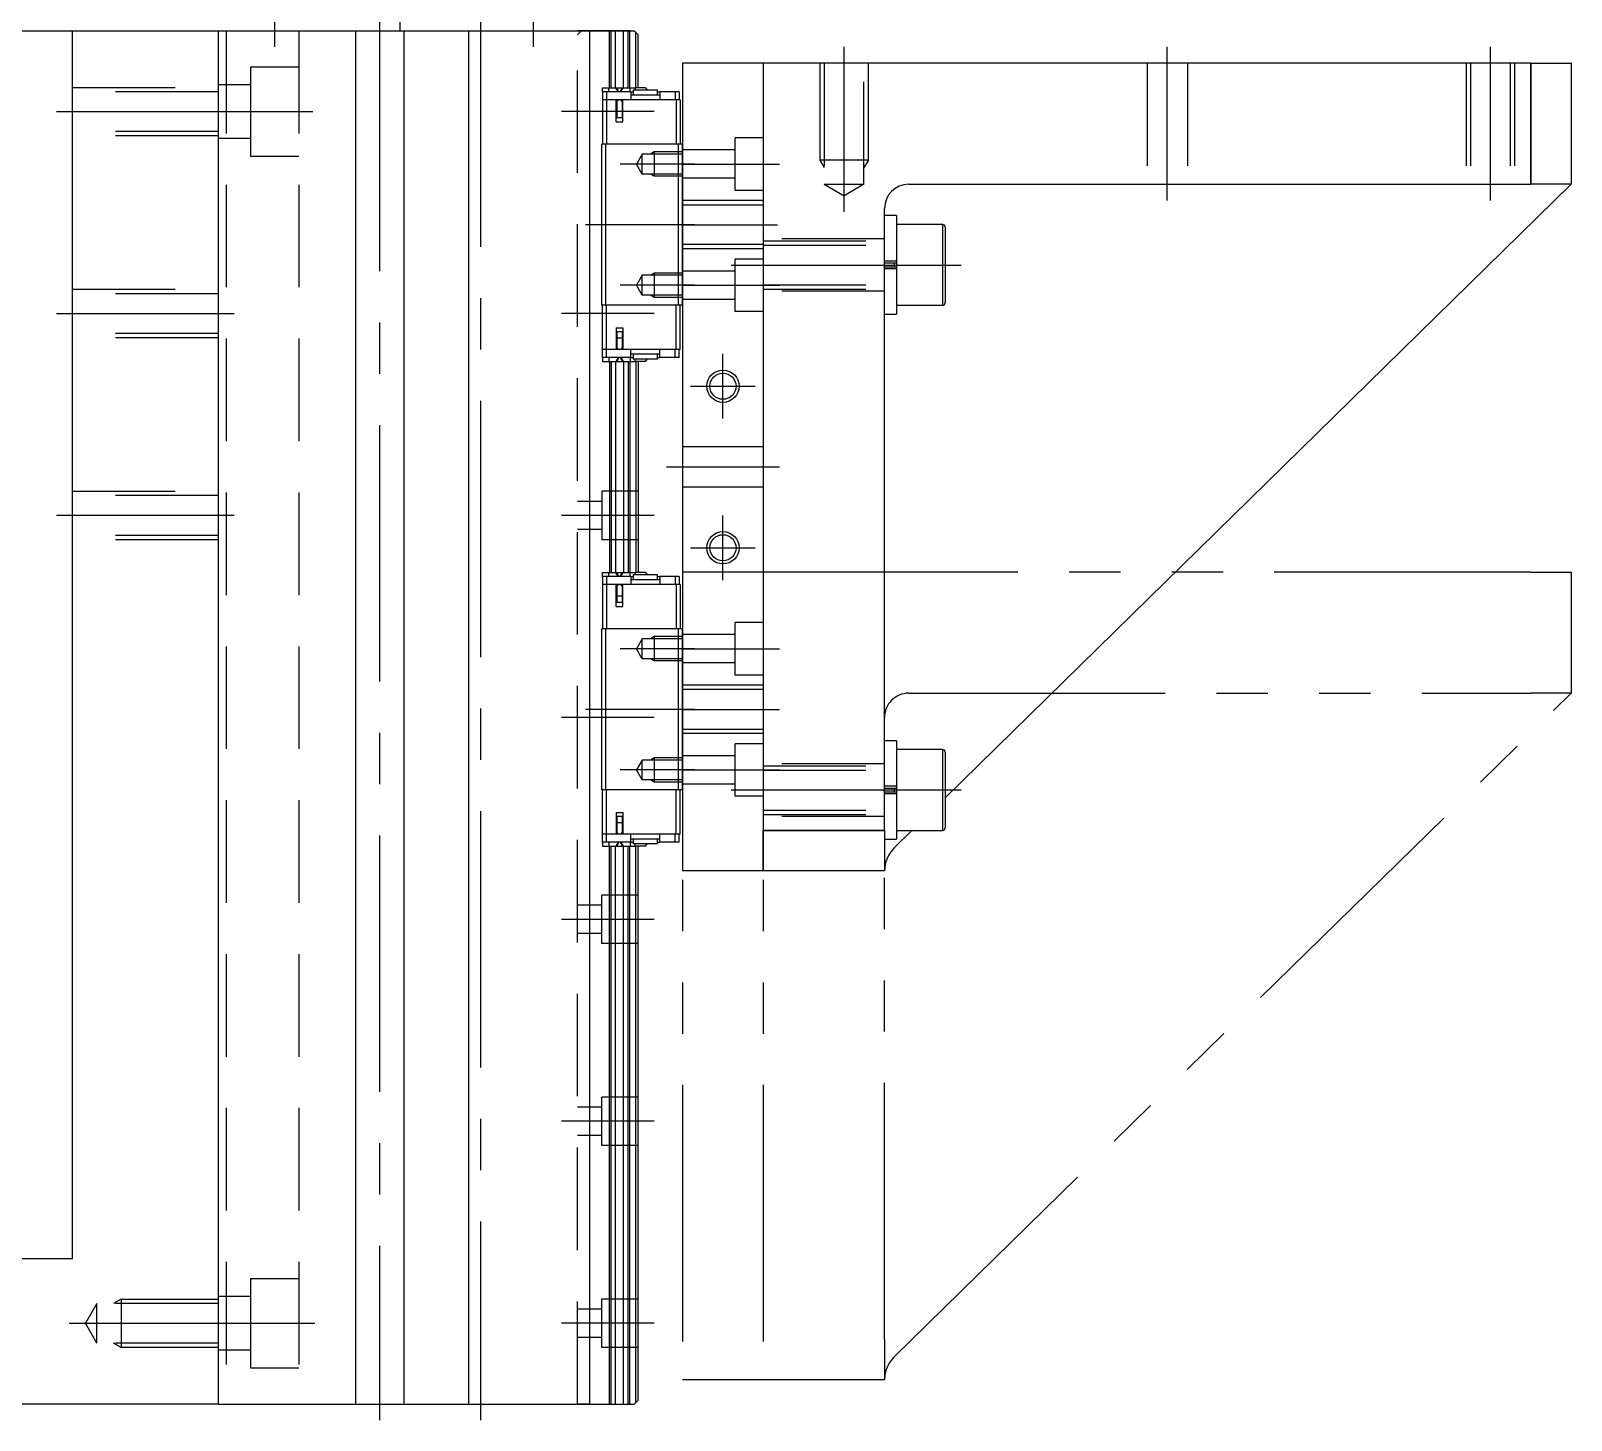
# Model space of a CAD drawing. Extents: x -165 to 344, y -413 to 75.
# Drawn here: x -55.7 to 135, y -397.5 to -225.5 of the extents above; entities that cross this region are included whole.
import ezdxf

# ---------------------------------------------------------------- set-up
doc = ezdxf.new("R2010")
doc.units = 0
for name, pattern in [('CENTER', [50.8, 31.75, -6.35, 6.35, -6.35]), ('DASHED', [19.05, 12.7, -6.35]), ('PHANTOM', [63.5, 31.75, -6.35, 6.35, -6.35, 6.35, -6.35])]:
    doc.linetypes.add(name, pattern=pattern)
doc.layers.get('0').update_dxf_attribs({"linetype": 'CONTINUOUS'})
doc.layers.add('CENTER', color=1, linetype='CENTER')

msp = doc.modelspace()

# ---------------------------------------------------------------- linework, layer by layer
at = {"color": 3, "linetype": 'DASHED'}
for p, q in [((-10, -216.5), (-10, -225.5)), ((-31.5, -225.5), (-31.5, -395.5)), ((-22.5, -225.5), (-22.5, -395.5)), ((12, -395.5), (12, -225.5)), ((12.5, -225.5), (12, -226)), ((-28.5, -230), (-28.5, -238.8)), ((-22.5, -230), (-28.5, -230)), ((42, -229.5), (42, -241.5)), ((42.54, -229.5), (42.54, -244.5)), ((47.46, -244.5), (47.46, -229.5)), ((48, -241.5), (48, -229.5)), ((82.5, -229.5), (82.5, -244.5)), ((87.5, -229.5), (87.5, -244.5)), ((122, -229.5), (122, -244.5)), ((122.54, -229.5), (122.54, -244.5)), ((127.46, -229.5), (127.46, -244.5)), ((128, -229.5), (128, -244.5)), ((-50.5, -232.5), (-32.5, -232.5)), ((-28.5, -232.2), (-32.5, -232.2)), ((-32.5, -233.04), (-50.5, -233.04)), ((-32.5, -237.96), (-50.5, -237.96)), ((-32.5, -238.5), (-50.5, -238.5)), ((-32.5, -238.8), (-28.5, -238.8)), ((-28.5, -238.8), (-28.5, -241)), ((31.5, -240.25), (25, -240.25)), ((31.5, -245.25), (31.5, -238.75)), ((35, -238.75), (31.5, -238.75)), ((-28.5, -241), (-22.5, -241)), ((20, -240.77), (19.29, -242)), ((20, -243.23), (19.29, -242)), ((20, -243.23), (20, -240.77)), ((25, -240.77), (20, -240.77)), ((21.5, -240.5), (21.03, -240.77)), ((21.5, -240.5), (21.5, -243.5)), ((25, -240.5), (21.5, -240.5)), ((48, -241.5), (42, -241.5)), ((42, -241.5), (42.54, -242.44)), ((48, -241.5), (47.46, -242.44)), ((25, -243.23), (20, -243.23)), ((21.5, -243.5), (21.03, -243.23)), ((25, -243.5), (21.5, -243.5)), ((31.5, -243.75), (25, -243.75)), ((35, -245.25), (31.5, -245.25)), ((42.54, -244.5), (45, -245.92)), ((42.54, -244.5), (47.46, -244.5)), ((47.46, -244.5), (45, -245.92)), ((35, -246.5), (25, -246.5)), ((25, -247.04), (35, -247.04)), ((50, -251.25), (35, -251.25)), ((35, -251.5), (50, -251.5)), ((35, -251.96), (25, -251.96)), ((35, -252.5), (25, -252.5)), ((35, -252.04), (50, -252.04)), ((21.5, -255.5), (21.03, -255.77)), ((25, -255.5), (21.5, -255.5)), ((21.5, -255.5), (21.5, -258.5)), ((31.5, -255.25), (25, -255.25)), ((35, -253.75), (31.5, -253.75)), ((31.5, -260.25), (31.5, -253.75)), ((20, -255.77), (19.29, -257)), ((20, -258.23), (19.29, -257)), ((25, -255.77), (20, -255.77)), ((20, -258.23), (20, -255.77)), ((35, -256.96), (50, -256.96)), ((-50.5, -257.5), (-32.5, -257.5)), ((-32.5, -258.04), (-50.5, -258.04)), ((25, -258.23), (20, -258.23)), ((21.5, -258.5), (21.03, -258.23)), ((25, -258.5), (21.5, -258.5)), ((31.5, -258.75), (25, -258.75)), ((35, -257.5), (50, -257.5)), ((50, -257.75), (35, -257.75)), ((35, -260.25), (31.5, -260.25)), ((-32.5, -262.96), (-50.5, -262.96)), ((-32.5, -263.5), (-50.5, -263.5)), ((35, -277), (25, -277)), ((35, -282), (25, -282)), ((-50.5, -282.5), (-32.5, -282.5)), ((-32.5, -283.04), (-50.5, -283.04)), ((15, -283.75), (12, -283.75)), ((19.5, -282.5), (15, -282.5)), ((15, -282.5), (15, -288.5)), ((15, -287.25), (12, -287.25)), ((-32.5, -287.96), (-50.5, -287.96)), ((-32.5, -288.5), (-50.5, -288.5)), ((19.5, -288.5), (15, -288.5)), ((35, -298.75), (31.5, -298.75)), ((31.5, -305.25), (31.5, -298.75)), ((20, -300.77), (19.29, -302)), ((25, -300.77), (20, -300.77)), ((20, -303.23), (20, -300.77)), ((21.5, -300.5), (21.03, -300.77)), ((25, -300.5), (21.5, -300.5)), ((21.5, -300.5), (21.5, -303.5)), ((31.5, -300.25), (25, -300.25)), ((20, -303.23), (19.29, -302)), ((25, -303.23), (20, -303.23)), ((21.5, -303.5), (21.03, -303.23)), ((25, -303.5), (21.5, -303.5)), ((31.5, -303.75), (25, -303.75)), ((35, -306.5), (25, -306.5)), ((35, -305.25), (31.5, -305.25)), ((35, -307.04), (25, -307.04)), ((25, -311.96), (35, -311.96)), ((35, -312.5), (25, -312.5)), ((31.5, -320.25), (31.5, -313.75)), ((35, -313.75), (31.5, -313.75)), ((20, -315.77), (19.29, -317)), ((20, -318.23), (20, -315.77)), ((25, -315.77), (20, -315.77)), ((21.5, -315.5), (21.03, -315.77)), ((21.5, -315.5), (21.5, -318.5)), ((25, -315.5), (21.5, -315.5)), ((31.5, -315.25), (25, -315.25)), ((50, -316.25), (35, -316.25)), ((35, -316.5), (50, -316.5)), ((20, -318.23), (19.29, -317)), ((25, -318.23), (20, -318.23)), ((21.5, -318.5), (21.03, -318.23)), ((35, -317.04), (50, -317.04)), ((25, -318.5), (21.5, -318.5)), ((31.5, -318.75), (25, -318.75)), ((35, -320.25), (31.5, -320.25)), ((35, -321.96), (50, -321.96)), ((35, -322.5), (50, -322.5)), ((50, -322.75), (35, -322.75)), ((15, -338.5), (15, -332.5)), ((19.5, -332.5), (15, -332.5)), ((15, -333.75), (12, -333.75)), ((15, -337.25), (12, -337.25)), ((19.5, -338.5), (15, -338.5)), ((15, -363.5), (15, -357.5)), ((19.5, -357.5), (15, -357.5)), ((15, -358.75), (12, -358.75)), ((15, -362.25), (12, -362.25)), ((19.5, -363.5), (15, -363.5)), ((-22.5, -380), (-28.5, -380)), ((-28.5, -380), (-28.5, -388.8)), ((-47.5, -383.04), (-48.92, -385.5)), ((-32.5, -383.04), (-47.5, -383.04)), ((-47.5, -387.96), (-47.5, -383.04)), ((-44.5, -382.5), (-45.44, -383.04)), ((-44.5, -382.5), (-32.5, -382.5)), ((-44.5, -382.5), (-44.5, -388.5)), ((-28.5, -382.2), (-32.5, -382.2)), ((19.5, -382.5), (15, -382.5)), ((15, -388.5), (15, -382.5)), ((15, -383.75), (12, -383.75)), ((-47.5, -387.96), (-48.92, -385.5)), ((-32.5, -387.96), (-47.5, -387.96)), ((-44.5, -388.5), (-45.44, -387.96)), ((-32.5, -388.5), (-44.5, -388.5)), ((-32.5, -388.8), (-28.5, -388.8)), ((-28.5, -388.8), (-28.5, -391)), ((15, -387.25), (12, -387.25)), ((19.5, -388.5), (15, -388.5)), ((-28.5, -391), (-22.5, -391)), ((13.5, -395.5), (12, -395.5))]:
    msp.add_line(p, q, dxfattribs=at)
at = {"color": 7, "linetype": 'CONTINUOUS'}
for p, q in [((-63.52, -225.5), (-50.5, -225.5)), ((-63.52, -225.5), (-32.5, -225.5)), ((-50.5, -377.5), (-50.5, -225.5)), ((-50.5, -225.5), (-32.5, -225.5)), ((-32.5, -225.5), (-32.5, -395.5)), ((-32.5, -225.5), (-32.5, -395.5)), ((-32.5, -225.5), (-15.8, -225.5)), ((-32.5, -225.5), (19, -225.5)), ((-31.5, -225.5), (18.5, -225.5)), ((-15.5, -225.5), (-15.5, -395.5)), ((-9.5, -225.5), (-9.5, -395.5)), ((-9.2, -225.5), (-2.5, -225.5)), ((-1.5, -225.5), (-1.5, -395.5)), ((12.5, -225.5), (12, -225.5)), ((12, -225.5), (12.49, -225.5)), ((12.49, -225.5), (15.95, -225.5)), ((15.95, -225.5), (12.5, -225.5)), ((13.5, -225.5), (13.5, -395.5)), ((15.94, -232.55), (15.94, -225.5)), ((18.55, -225.5), (15.95, -225.5)), ((15.95, -225.5), (18.5, -225.5)), ((16.15, -232.55), (16.15, -225.5)), ((16.7, -232.55), (16.7, -225.5)), ((17.7, -232.55), (17.7, -225.5)), ((18.25, -232.55), (18.25, -225.5)), ((18.46, -232.55), (18.46, -225.5)), ((18.5, -225.5), (18.55, -225.5)), ((19.5, -226), (19, -225.5)), ((19.2, -232.55), (19.2, -225.7)), ((19.5, -232.55), (19.5, -226)), ((25, -229.5), (25, -329.5)), ((35, -229.5), (25, -229.5)), ((35, -229.5), (35, -329.5)), ((35, -229.5), (35, -324.5)), ((130, -229.5), (35, -229.5)), ((130, -244.5), (130, -229.5)), ((130, -229.5), (130, -244.5)), ((130, -229.5), (135, -229.5)), ((135, -229.5), (135, -244.5)), ((15.1, -232.55), (15.89, -232.55)), ((15.1, -233.05), (15.1, -232.55)), ((15.89, -233.05), (15.89, -232.55)), ((15.89, -232.55), (16.76, -232.55)), ((17.02, -233.05), (16.76, -232.55)), ((16.76, -232.55), (16.85, -232.55)), ((16.85, -232.55), (17.55, -232.55)), ((17.11, -233.05), (16.85, -232.55)), ((17.29, -233.05), (17.55, -232.55)), ((17.38, -233.05), (17.64, -232.55)), ((17.55, -232.55), (17.64, -232.55)), ((17.64, -232.55), (18.51, -232.55)), ((18.51, -232.55), (19.13, -232.55)), ((18.51, -233.05), (18.51, -232.55)), ((19.13, -232.55), (19.13, -232.85)), ((20.43, -232.55), (19.13, -232.55)), ((20.43, -232.55), (20.61, -232.85)), ((15.1, -233.05), (15.1, -234.05)), ((15.6, -233.05), (15.1, -233.05)), ((15.1, -234.05), (15.1, -239.55)), ((15.6, -234.05), (15.1, -234.05)), ((18.6, -233.05), (15.6, -233.05)), ((15.6, -233.05), (15.6, -234.05)), ((15.6, -234.05), (15.6, -239.55)), ((16.8, -234.05), (15.6, -234.05)), ((17.6, -234.05), (16.8, -234.05)), ((16.8, -236.75), (16.8, -234.05)), ((16.85, -234.4), (16.85, -235.45)), ((17.11, -233.05), (17.11, -233.05)), ((17.55, -235.45), (17.55, -234.4)), ((24.2, -234.05), (17.6, -234.05)), ((17.6, -236.75), (17.6, -234.05)), ((18.6, -233.05), (18.6, -234.05)), ((18.6, -233.05), (18.9, -233.05)), ((22.2, -233.45), (18.6, -233.45)), ((18.9, -232.85), (18.9, -233.45)), ((21.9, -232.85), (18.9, -232.85)), ((21.9, -233.45), (21.9, -232.85)), ((21.9, -233.05), (22.2, -233.05)), ((24.1, -233.05), (22.2, -233.05)), ((22.2, -233.05), (22.2, -234.05)), ((24.1, -233.05), (24.1, -234.05)), ((24.6, -233.05), (24.1, -233.05)), ((24.2, -234.05), (24.2, -239.55)), ((24.7, -234.05), (24.2, -234.05)), ((24.6, -233.05), (24.6, -234.05)), ((24.7, -234.05), (24.7, -239.55)), ((16.8, -234.85), (16.85, -234.85)), ((16.8, -235.31), (16.85, -235.31)), ((16.85, -235.45), (17.2, -235.45)), ((16.85, -235.45), (16.85, -236.25)), ((16.85, -236.25), (17.2, -236.25)), ((17.2, -235.45), (17.55, -235.45)), ((17.2, -236.25), (17.55, -236.25)), ((17.55, -234.85), (17.6, -234.85)), ((17.55, -235.31), (17.6, -235.31)), ((17.55, -236.25), (17.55, -235.45)), ((16.8, -236.75), (17.6, -236.75)), ((15, -259.45), (15, -239.55)), ((15.5, -239.55), (15, -239.55)), ((15.5, -259.45), (15.5, -239.55)), ((24.5, -239.55), (15.5, -239.55)), ((24.5, -259.45), (24.5, -239.55)), ((25, -239.55), (24.5, -239.55)), ((25, -259.45), (25, -239.55)), ((53, -244.5), (130, -244.5)), ((57.5, -320.47), (135, -244.5)), ((135, -244.5), (130, -244.5)), ((50, -324.5), (50, -247.5)), ((51.5, -248.38), (50, -248.38)), ((51.5, -248.38), (51.5, -254.01)), ((57.2, -249.48), (51.5, -249.48)), ((57.2, -254.03), (57.2, -249.48)), ((57.5, -249.78), (57.5, -254.06)), ((51.5, -254.01), (50, -254.01)), ((50, -254.24), (51.4, -254.24)), ((50, -254.72), (51.4, -254.72)), ((51.5, -254.96), (50, -254.96)), ((51.25, -254.72), (51.25, -254.24)), ((51.5, -254.09), (51.5, -254.01)), ((51.5, -254.03), (51.5, -254.96)), ((51.5, -254.88), (51.5, -254.96)), ((51.5, -254.96), (51.5, -260.58)), ((57.2, -259.48), (57.2, -254.03)), ((57.5, -254.06), (57.5, -259.18)), ((15.5, -259.45), (15, -259.45)), ((15.1, -264.95), (15.1, -259.45)), ((24.5, -259.45), (15.5, -259.45)), ((15.6, -264.95), (15.6, -259.45)), ((24.2, -264.95), (24.2, -259.45)), ((25, -259.45), (24.5, -259.45)), ((24.7, -264.95), (24.7, -259.45)), ((50, -260.58), (51.5, -260.58)), ((51.5, -259.48), (57.2, -259.48)), ((16.8, -262.25), (17.6, -262.25)), ((16.8, -262.25), (16.8, -264.95)), ((16.85, -262.75), (16.85, -263.55)), ((17.2, -262.75), (16.85, -262.75)), ((17.55, -262.75), (17.2, -262.75)), ((17.55, -263.55), (17.55, -262.75)), ((17.6, -262.25), (17.6, -264.95)), ((15.1, -265.95), (15.1, -264.95)), ((15.6, -264.95), (15.1, -264.95)), ((15.6, -265.95), (15.6, -264.95)), ((16.8, -264.95), (15.6, -264.95)), ((16.8, -263.69), (16.85, -263.69)), ((16.8, -264.15), (16.85, -264.15)), ((17.6, -264.95), (16.8, -264.95)), ((17.2, -263.55), (16.85, -263.55)), ((16.85, -263.55), (16.85, -264.6)), ((17.55, -263.55), (17.2, -263.55)), ((17.55, -264.6), (17.55, -263.55)), ((17.55, -263.69), (17.6, -263.69)), ((17.55, -264.15), (17.6, -264.15)), ((24.2, -264.95), (17.6, -264.95)), ((18.6, -265.95), (18.6, -264.95)), ((22.2, -265.95), (22.2, -264.95)), ((24.1, -265.95), (24.1, -264.95)), ((24.7, -264.95), (24.2, -264.95)), ((24.6, -265.95), (24.6, -264.95)), ((15.1, -265.95), (15.1, -266.45)), ((15.6, -265.95), (15.1, -265.95)), ((15.1, -266.45), (15.89, -266.45)), ((18.6, -265.95), (15.6, -265.95)), ((15.89, -265.95), (15.89, -266.45)), ((15.89, -266.45), (16.76, -266.45)), ((15.94, -266.45), (15.94, -292.55)), ((16.15, -266.45), (16.15, -292.55)), ((16.7, -266.45), (16.7, -292.55)), ((17.02, -265.95), (16.76, -266.45)), ((16.76, -266.45), (16.85, -266.45)), ((17.11, -265.95), (16.85, -266.45)), ((16.85, -266.45), (17.55, -266.45)), ((17.11, -265.95), (17.11, -265.95)), ((17.29, -265.95), (17.55, -266.45)), ((17.38, -265.95), (17.64, -266.45)), ((17.55, -266.45), (17.64, -266.45)), ((17.64, -266.45), (18.51, -266.45)), ((17.7, -266.45), (17.7, -292.55)), ((18.25, -266.45), (18.25, -292.55)), ((18.46, -266.45), (18.46, -292.55)), ((18.51, -265.95), (18.51, -266.45)), ((18.51, -266.45), (19.13, -266.45)), ((22.2, -265.55), (18.6, -265.55)), ((18.6, -265.95), (18.9, -265.95)), ((18.9, -265.55), (18.9, -266.15)), ((21.9, -266.15), (18.9, -266.15)), ((19.13, -266.45), (19.13, -266.15)), ((20.43, -266.45), (19.13, -266.45)), ((19.2, -266.45), (19.2, -292.55)), ((19.5, -266.45), (19.5, -292.55)), ((20.43, -266.45), (20.61, -266.15)), ((21.9, -266.15), (21.9, -265.55)), ((21.9, -265.95), (22.2, -265.95)), ((24.1, -265.95), (22.2, -265.95)), ((24.6, -265.95), (24.1, -265.95)), ((15.1, -292.55), (15.89, -292.55)), ((15.1, -293.05), (15.1, -292.55)), ((15.1, -293.05), (15.1, -294.05)), ((15.6, -293.05), (15.1, -293.05)), ((18.6, -293.05), (15.6, -293.05)), ((15.6, -293.05), (15.6, -294.05)), ((15.89, -292.55), (16.76, -292.55)), ((15.89, -293.05), (15.89, -292.55)), ((17.02, -293.05), (16.76, -292.55)), ((16.76, -292.55), (16.85, -292.55)), ((16.85, -292.55), (17.55, -292.55)), ((17.11, -293.05), (16.85, -292.55)), ((17.11, -293.05), (17.11, -293.05)), ((17.29, -293.05), (17.55, -292.55)), ((17.38, -293.05), (17.64, -292.55)), ((17.55, -292.55), (17.64, -292.55)), ((17.64, -292.55), (18.51, -292.55)), ((18.51, -292.55), (19.13, -292.55)), ((18.51, -293.05), (18.51, -292.55)), ((18.6, -293.05), (18.6, -294.05)), ((18.6, -293.05), (18.9, -293.05)), ((22.2, -293.45), (18.6, -293.45)), ((18.9, -292.85), (18.9, -293.45)), ((21.9, -292.85), (18.9, -292.85)), ((19.13, -292.55), (19.13, -292.85)), ((20.43, -292.55), (19.13, -292.55)), ((20.43, -292.55), (20.61, -292.85)), ((21.9, -293.45), (21.9, -292.85)), ((21.9, -293.05), (22.2, -293.05)), ((24.1, -293.05), (22.2, -293.05)), ((22.2, -293.05), (22.2, -294.05)), ((24.1, -293.05), (24.1, -294.05)), ((24.6, -293.05), (24.1, -293.05)), ((24.6, -293.05), (24.6, -294.05)), ((15.1, -294.05), (15.1, -299.55)), ((15.6, -294.05), (15.1, -294.05)), ((15.6, -294.05), (15.6, -299.55)), ((16.8, -294.05), (15.6, -294.05)), ((16.8, -296.75), (16.8, -294.05)), ((17.6, -294.05), (16.8, -294.05)), ((16.8, -294.85), (16.85, -294.85)), ((16.8, -295.31), (16.85, -295.31)), ((16.85, -294.4), (16.85, -295.45)), ((16.85, -295.45), (17.2, -295.45)), ((16.85, -295.45), (16.85, -296.25)), ((17.2, -295.45), (17.55, -295.45)), ((17.55, -295.45), (17.55, -294.4)), ((17.55, -294.85), (17.6, -294.85)), ((17.55, -295.31), (17.6, -295.31)), ((17.55, -296.25), (17.55, -295.45)), ((17.6, -296.75), (17.6, -294.05)), ((24.2, -294.05), (17.6, -294.05)), ((24.2, -294.05), (24.2, -299.55)), ((24.7, -294.05), (24.2, -294.05)), ((24.7, -294.05), (24.7, -299.55)), ((16.8, -296.75), (17.6, -296.75)), ((16.85, -296.25), (17.2, -296.25)), ((17.2, -296.25), (17.55, -296.25)), ((15, -319.45), (15, -299.55)), ((15.5, -299.55), (15, -299.55)), ((15.5, -319.45), (15.5, -299.55)), ((24.5, -299.55), (15.5, -299.55)), ((24.5, -319.45), (24.5, -299.55)), ((25, -299.55), (24.5, -299.55)), ((25, -319.45), (25, -299.55)), ((51.5, -313.38), (50, -313.38)), ((51.5, -313.38), (51.5, -319.01)), ((57.2, -314.48), (51.5, -314.48)), ((57.2, -319.03), (57.2, -314.48)), ((57.5, -314.78), (57.5, -319.06)), ((15.5, -319.45), (15, -319.45)), ((15.1, -324.95), (15.1, -319.45)), ((24.5, -319.45), (15.5, -319.45)), ((15.6, -324.95), (15.6, -319.45)), ((24.2, -324.95), (24.2, -319.45)), ((25, -319.45), (24.5, -319.45)), ((24.7, -324.95), (24.7, -319.45)), ((51.5, -319.01), (50, -319.01)), ((50, -319.24), (51.4, -319.24)), ((50, -319.72), (51.4, -319.72)), ((51.5, -319.96), (50, -319.96)), ((51.25, -319.72), (51.25, -319.24)), ((51.5, -319.09), (51.5, -319.01)), ((51.5, -319.03), (51.5, -319.96)), ((51.5, -319.88), (51.5, -319.96)), ((51.5, -319.96), (51.5, -325.58)), ((57.2, -324.48), (57.2, -319.03)), ((57.5, -319.06), (57.5, -324.18)), ((16.8, -322.25), (17.6, -322.25)), ((16.8, -322.25), (16.8, -324.95)), ((16.8, -323.69), (16.85, -323.69)), ((17.2, -322.75), (16.85, -322.75)), ((16.85, -322.75), (16.85, -323.55)), ((17.2, -323.55), (16.85, -323.55)), ((16.85, -323.55), (16.85, -324.6)), ((17.55, -322.75), (17.2, -322.75)), ((17.55, -323.55), (17.2, -323.55)), ((17.55, -323.55), (17.55, -322.75)), ((17.55, -324.6), (17.55, -323.55)), ((17.55, -323.69), (17.6, -323.69)), ((17.6, -322.25), (17.6, -324.95)), ((15.6, -324.95), (15.1, -324.95)), ((15.1, -325.95), (15.1, -324.95)), ((15.6, -325.95), (15.1, -325.95)), ((15.1, -325.95), (15.1, -326.45)), ((16.8, -324.95), (15.6, -324.95)), ((15.6, -325.95), (15.6, -324.95)), ((18.6, -325.95), (15.6, -325.95)), ((15.89, -325.95), (15.89, -326.45)), ((17.02, -325.95), (16.76, -326.45)), ((16.8, -324.15), (16.85, -324.15)), ((17.6, -324.95), (16.8, -324.95)), ((17.11, -325.95), (16.85, -326.45)), ((17.11, -325.95), (17.11, -325.95)), ((17.29, -325.95), (17.55, -326.45)), ((17.38, -325.95), (17.64, -326.45)), ((17.55, -324.15), (17.6, -324.15)), ((24.2, -324.95), (17.6, -324.95)), ((18.51, -325.95), (18.51, -326.45)), ((18.6, -325.95), (18.6, -324.95)), ((22.2, -325.55), (18.6, -325.55)), ((18.6, -325.95), (18.9, -325.95)), ((18.9, -325.55), (18.9, -326.15)), ((21.9, -326.15), (21.9, -325.55)), ((21.9, -325.95), (22.2, -325.95)), ((22.2, -325.95), (22.2, -324.95)), ((24.1, -325.95), (22.2, -325.95)), ((24.1, -325.95), (24.1, -324.95)), ((24.6, -325.95), (24.1, -325.95)), ((24.7, -324.95), (24.2, -324.95)), ((24.6, -325.95), (24.6, -324.95)), ((35, -329.5), (35, -324.5)), ((35, -324.5), (50, -324.5)), ((50, -324.5), (35, -324.5)), ((50, -324.5), (50, -329.5)), ((50, -325.58), (51.5, -325.58)), ((51.2, -326.64), (53.4, -324.48)), ((51.5, -324.48), (57.2, -324.48)), ((15.1, -326.45), (15.89, -326.45)), ((15.89, -326.45), (16.76, -326.45)), ((15.94, -395.5), (15.94, -326.45)), ((16.15, -395.5), (16.15, -326.45)), ((16.7, -395.5), (16.7, -326.45)), ((16.76, -326.45), (16.85, -326.45)), ((16.85, -326.45), (17.55, -326.45)), ((17.55, -326.45), (17.64, -326.45)), ((17.64, -326.45), (18.51, -326.45)), ((17.7, -395.5), (17.7, -326.45)), ((18.25, -395.5), (18.25, -326.45)), ((18.46, -395.5), (18.46, -326.45)), ((18.51, -326.45), (19.13, -326.45)), ((21.9, -326.15), (18.9, -326.15)), ((19.13, -326.45), (19.13, -326.15)), ((20.43, -326.45), (19.13, -326.45)), ((19.2, -395.3), (19.2, -326.45)), ((19.5, -395), (19.5, -326.45)), ((20.43, -326.45), (20.61, -326.15)), ((35, -329.5), (25, -329.5)), ((50, -329.5), (35, -329.5)), ((-147.5, -377.5), (-50.5, -377.5)), ((-32.5, -395.5), (-147.5, -395.5)), ((-32.5, -395.5), (19, -395.5)), ((19.5, -395), (19, -395.5))]:
    msp.add_line(p, q, dxfattribs=at)
at = {"color": 3, "linetype": 'PHANTOM'}
for p, q in [((25, -292.5), (25, -392.5)), ((35, -292.5), (25, -292.5)), ((35, -292.5), (35, -387.5)), ((35, -292.5), (35, -392.5)), ((130, -292.5), (35, -292.5)), ((130, -292.5), (135, -292.5)), ((135, -292.5), (135, -307.5)), ((51.2, -389.64), (135, -307.5)), ((53, -307.5), (130, -307.5)), ((135, -307.5), (130, -307.5)), ((50, -387.5), (50, -310.5)), ((50, -387.5), (50, -392.5)), ((35, -392.5), (25, -392.5)), ((50, -392.5), (35, -392.5))]:
    msp.add_line(p, q, dxfattribs=at)
at = {"color": 3, "linetype": 'CONTINUOUS'}
for centre in [(30, -269.5), (30, -289.5)]:
    msp.add_circle(centre, 2, dxfattribs=at)
at = {"color": 7, "linetype": 'CONTINUOUS'}
for centre in [(30, -269.5), (30, -289.5)]:
    msp.add_circle(centre, 1.62, dxfattribs=at)
for centre, radius, start, end in [((17.2, -234.4), 0.35, 90, 180), ((17.2, -234.4), 0.35, 0, 90), ((53, -247.5), 3, 90, 180), ((57.2, -249.78), 0.3, 0, 90), ((57.2, -259.18), 0.3, 270, 0), ((17.2, -264.6), 0.35, 180, 270), ((17.2, -264.6), 0.35, 270, 0), ((17.2, -294.4), 0.35, 90, 180), ((17.2, -294.4), 0.35, 0, 90), ((57.2, -314.78), 0.3, 0, 90), ((17.2, -324.6), 0.35, 180, 270), ((17.2, -324.6), 0.35, 270, 0), ((57.2, -324.18), 0.3, 270, 0), ((54, -329.5), 4, 134.428, 180)]:
    msp.add_arc(centre, radius, start, end, dxfattribs=at)
at = {"color": 3, "linetype": 'PHANTOM'}
for centre, radius, start in [((53, -310.5), 3, 90), ((54, -392.5), 4, 134.428)]:
    msp.add_arc(centre, radius, start, 180, dxfattribs=at)
at = {"layer": 'CENTER', "color": 1, "linetype": 'CENTER'}
for p, q in [((0, -169.7), (0, -397.5)), ((-25.5, -213.5), (-25.5, -227.5)), ((6.5, -213.5), (6.5, -227.5)), ((-12.5, -223.5), (-12.5, -397.5)), ((45, -247.92), (45, -227.5)), ((85, -246.5), (85, -227.5)), ((125, -246.5), (125, -227.5)), ((-52.5, -235.5), (-20.5, -235.5)), ((21.5, -235.5), (10, -235.5)), ((26.5, -242), (17.29, -242)), ((25, -242), (37, -242)), ((26.5, -249.5), (13, -249.5)), ((25, -249.5), (36.75, -249.5)), ((31, -254.5), (59.5, -254.5)), ((26.5, -257), (17.29, -257)), ((25, -257), (37, -257)), ((-52.5, -260.5), (-30.5, -260.5)), ((21.5, -260.5), (10, -260.5)), ((30, -273.5), (30, -265.5)), ((26, -269.5), (34, -269.5)), ((37, -279.5), (23, -279.5)), ((-30.5, -285.5), (-52.5, -285.5)), ((21.5, -285.5), (10, -285.5)), ((30, -293.5), (30, -285.5)), ((26, -289.5), (34, -289.5)), ((26.5, -302), (17.29, -302)), ((25, -302), (37, -302)), ((21.5, -310.5), (10, -310.5)), ((26.5, -309.5), (13, -309.5)), ((25, -309.5), (37, -309.5)), ((26.5, -317), (17.29, -317)), ((25, -317), (37, -317)), ((59.5, -319.5), (31, -319.5)), ((21.5, -335.5), (10, -335.5)), ((21.5, -360.5), (10, -360.5)), ((-50.92, -385.5), (-20.5, -385.5)), ((21.5, -385.5), (10, -385.5))]:
    msp.add_line(p, q, dxfattribs=at)

doc.saveas('drawing.dxf')
